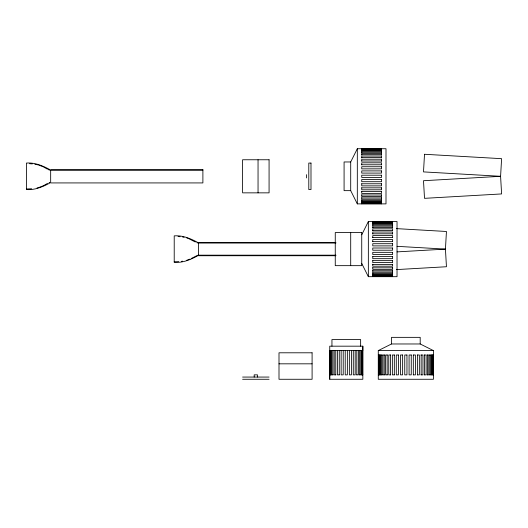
<?xml version="1.0" encoding="UTF-8"?>
<svg xmlns="http://www.w3.org/2000/svg" width="528" height="528" viewBox="0 0 528 528"><rect width="100%" height="100%" fill="white"/><g stroke="black" fill="none" stroke-linecap="round" stroke-linejoin="round"><path stroke-width="0.79" d="M329.743 379.269L329.743 346.177L362.835 346.177L362.835 379.269L329.743 379.269L329.743 374.86L331.419 374.86M362.835 346.177L362.835 350.592L329.743 350.592M350.704 161.964L357.317 148.731L386.001 148.731L386.001 203.881L357.317 203.881L350.704 190.648L350.704 161.964L344.084 161.964L344.084 190.648L350.704 190.648M361.733 234.769L368.353 221.529L397.03 221.529L397.03 276.685L368.353 276.685L361.733 263.446M47.494 183.407L43.501 185.684L38.96 187.46M191.308 258.489L197.67 255.248M378.279 350.592L391.512 343.972L420.196 343.972L433.429 350.592L433.429 379.269L378.279 379.269L378.279 350.592L433.429 350.592M189.988 259.103L186.773 260.258M49.084 182.662L49.863 182.45M49.863 182.998C42.676 186.925 34.855 190.192 26.4 189.545L26.4 163.066C34.855 162.419 42.676 165.686 49.863 169.613M197.67 255.803C190.489 259.73 182.668 262.997 174.214 262.343L174.214 235.871C182.668 235.224 190.489 238.484 197.67 242.418M37.019 187.961L38.313 187.625M181.381 261.347L182.629 261.182M31.627 188.76L26.4 188.991M178.741 261.617L174.214 261.796M397.056 251.882L445.441 249.117L446.444 266.739L396.422 269.597M361.733 148.916L381.586 148.916M361.733 149.266L381.586 149.266M361.733 149.761L381.586 149.761M361.733 150.44L381.586 150.44M361.733 152.255L381.586 152.255M361.733 154.664L381.586 154.664M361.733 157.601L381.586 157.601M361.733 161L381.586 161M361.733 164.782L381.586 164.782M50.668 170.24L202.891 170.24M361.733 183.77L381.586 183.77M361.733 187.836L381.586 187.836M361.733 191.611L381.586 191.611M361.733 195.01L381.586 195.01M361.733 197.947L381.586 197.947M361.733 200.356L381.586 200.356M361.733 202.171L381.586 202.171M361.733 202.851L381.586 202.851M361.733 203.346L381.586 203.346M361.733 203.696L381.586 203.696M372.761 221.72L392.621 221.72M372.761 222.064L392.621 222.064M372.761 222.559L392.621 222.559M372.761 223.245L392.621 223.245M372.761 225.06L392.621 225.06M372.761 227.462L392.621 227.462M372.761 230.406L392.621 230.406M372.761 233.805L392.621 233.805M372.761 237.58L392.621 237.58M372.761 241.646L392.621 241.646M335.894 242.491L198.475 242.491L198.475 255.73L335.894 255.73M198.475 243.045L335.894 243.045M198.475 255.176L335.894 255.176M372.761 256.575L392.621 256.575M372.761 260.634L392.621 260.634M372.761 264.416L392.621 264.416M372.761 267.815L392.621 267.815M372.761 270.752L392.621 270.752M372.761 273.161L392.621 273.161M372.761 274.976L392.621 274.976M372.761 275.656L392.621 275.656M372.761 276.151L392.621 276.151M372.761 276.494L392.621 276.494M378.299 355.001L380.615 355.001M382.331 355.001L380.8 355.001L380.8 374.86L382.331 374.86M384.635 355.001L382.912 355.001L382.912 374.86L384.635 374.86M387.453 355.001L385.592 355.001L385.592 374.86L387.453 374.86M390.746 355.001L388.766 355.001L388.766 374.86L390.746 374.86M394.429 355.001L392.363 355.001L392.363 374.86L394.429 374.86M413.279 355.001L415.417 355.001L415.417 374.86L413.279 374.86M417.285 355.001L419.344 355.001L419.344 374.86L417.285 374.86M420.968 355.001L422.941 355.001L422.941 374.86L420.968 374.86M424.261 355.001L426.116 355.001L426.116 374.86L424.261 374.86M427.079 355.001L428.795 355.001L428.795 374.86L427.079 374.86M429.376 355.001L430.907 355.001L430.907 374.86L429.376 374.86M431.099 355.001L433.409 355.001M279.002 363.825L312.094 363.825M333.214 374.86L331.775 374.86L331.775 350.592M335.894 374.86L334.204 374.86L334.204 350.592M339.299 374.86L337.399 374.86L337.399 350.592M356.684 374.86L358.373 374.86L358.373 350.592M359.37 374.86L360.802 374.86L360.802 350.592M361.159 374.86L362.835 374.86M378.299 374.86L380.615 374.86M431.099 374.86L433.409 374.86M242.603 377.065L269.075 377.065M242.603 379.269L269.075 379.269M396.422 228.624L446.444 231.482L445.441 249.104L397.056 246.338M29.535 163.693L32.327 163.904M178.042 236.551L180.14 236.709M34.815 164.228L36.28 164.512M182.629 237.032L184.094 237.316M37.019 164.65L38.313 164.987M49.863 170.161L48.299 169.627M196.891 242.755L197.67 242.966M38.96 165.152L43.501 166.927L47.494 169.204M186.773 237.956L187.909 238.326M188.483 238.517L195.307 242.009M433.244 355.001L433.244 374.86M432.901 355.001L432.901 374.86M432.399 355.001L432.399 374.86M431.719 355.001L431.719 374.86M429.904 355.001L429.904 374.86M427.502 355.001L427.502 374.86M424.558 355.001L424.558 374.86M421.159 355.001L421.159 374.86M420.196 343.972L420.196 337.352L391.512 337.352L391.512 343.972M417.384 355.001L417.384 374.86M413.318 355.001L413.318 374.86M394.33 355.001L394.33 374.86M392.621 221.555L392.621 223.865M392.621 225.588L392.621 224.057L372.761 224.057L372.761 225.588M392.621 227.885L392.621 226.169L372.761 226.169L372.761 227.885M392.621 230.703L392.621 228.842L372.761 228.842L372.761 230.703M392.621 233.996L392.621 232.023L372.761 232.023L372.761 233.996M392.621 237.679L392.621 235.613L372.761 235.613L372.761 237.679M392.621 241.685L392.621 239.547L372.761 239.547L372.761 241.685M392.621 256.535L392.621 258.674L372.761 258.674L372.761 256.535M392.621 260.535L392.621 262.601L372.761 262.601L372.761 260.535M392.621 264.218L392.621 266.198L372.761 266.198L372.761 264.218M392.621 267.511L392.621 269.372L372.761 269.372L372.761 267.511M392.621 270.329L392.621 272.052L372.761 272.052L372.761 270.329M392.621 272.633L392.621 274.157L372.761 274.157L372.761 272.633M392.621 274.349L392.621 276.665M390.548 355.001L390.548 374.86M387.149 355.001L387.149 374.86M384.212 355.001L384.212 374.86M381.803 355.001L381.803 374.86M381.586 148.751L381.586 151.061M381.586 152.783L381.586 151.252L361.733 151.252L361.733 152.783M381.586 155.087L381.586 153.364L361.733 153.364L361.733 155.087M381.586 157.898L381.586 156.044L361.733 156.044L361.733 157.898M381.586 161.192L381.586 159.218L361.733 159.218L361.733 161.192M381.586 164.881L381.586 162.815L361.733 162.815L361.733 164.881M381.586 183.731L381.586 185.869L361.733 185.869L361.733 183.731M381.586 187.737L381.586 189.796L361.733 189.796L361.733 187.737M381.586 191.42L381.586 193.393L361.733 193.393L361.733 191.42M381.586 194.713L381.586 196.568L361.733 196.568L361.733 194.713M381.586 197.531L381.586 199.247L361.733 199.247L361.733 197.531M381.586 199.828L381.586 201.359L361.733 201.359L361.733 199.828M381.586 201.551L381.586 203.861M379.988 355.001L379.988 374.86M379.309 355.001L379.309 374.86M378.814 355.001L378.814 374.86M378.47 355.001L378.47 374.86M372.761 221.555L372.761 223.865M372.761 274.349L372.761 276.665M368.353 221.529L368.353 276.685M362.71 350.592L362.703 374.86M362.327 350.592L362.327 374.86M361.733 148.751L361.733 151.061M361.733 201.551L361.733 203.861M361.66 350.592L361.66 374.86M360.631 346.177L360.631 339.563L331.947 339.563L331.947 346.177M359.654 350.592L359.654 374.86M357.317 148.731L357.317 203.881M356.809 350.592L356.809 374.86M355.179 350.592L355.179 374.86L353.285 374.86L353.305 350.592M351.43 350.592L351.43 374.86L349.358 374.86L349.358 350.592M350.704 232.564L350.704 265.657M347.358 350.592L347.358 374.86L345.22 374.86L345.22 350.592M343.22 350.592L343.22 374.86L341.147 374.86L341.147 350.592M339.273 350.592L339.273 374.86M335.768 350.592L335.768 374.86M332.924 350.592L332.924 374.86M330.917 350.592L330.917 374.86M330.257 350.592L330.257 374.86M329.868 350.592L329.881 374.86M306.577 174.656L306.577 177.956M258.047 159.76L258.047 192.852M257.492 377.065L257.492 374.86L254.192 374.86L254.186 377.065M424.512 154.275L423.502 171.897L500.59 176.299L501.6 193.934L424.512 198.337L423.502 180.721L500.59 176.312L501.6 158.677L424.512 154.275M269.075 159.76L242.603 159.76L242.603 192.852L269.075 192.852L269.075 159.76M310.992 163.066L308.788 163.066L308.788 189.545L310.992 189.545L310.992 163.066M381.586 166.742L361.733 166.742L361.733 168.881L381.586 168.841L381.586 166.742M202.891 169.686L50.668 169.686L50.668 182.926L202.891 182.926L202.891 169.686M381.586 170.907L361.733 170.907L361.733 173.085L381.586 173.085L381.586 170.907M381.586 175.204L361.733 175.204L361.733 177.408L381.586 177.408L381.586 175.204M381.586 179.527L361.733 179.527L361.733 181.705L381.586 181.705L381.586 179.527M361.733 232.564L335.26 232.564L335.26 265.657L361.733 265.657L361.733 232.564M392.621 243.712L372.761 243.712L372.761 245.89L392.621 245.89L392.621 243.712M392.621 248.008L372.761 248.008L372.761 250.213L392.621 250.213L392.621 248.008M392.621 252.331L372.761 252.331L372.761 254.509L392.621 254.509L392.621 252.331M312.094 352.796L279.002 352.796L279.002 379.269L312.094 379.269L312.094 352.796M398.429 355.001L396.29 355.001L396.29 374.86L398.429 374.86L398.389 355.001M402.633 355.001L400.455 355.001L400.455 374.86L402.633 374.86L402.633 355.001M406.956 355.001L404.752 355.001L404.752 374.86L406.956 374.86L406.956 355.001M411.253 355.001L409.075 355.001L409.075 374.86L411.253 374.86L411.253 355.001"/></g></svg>
